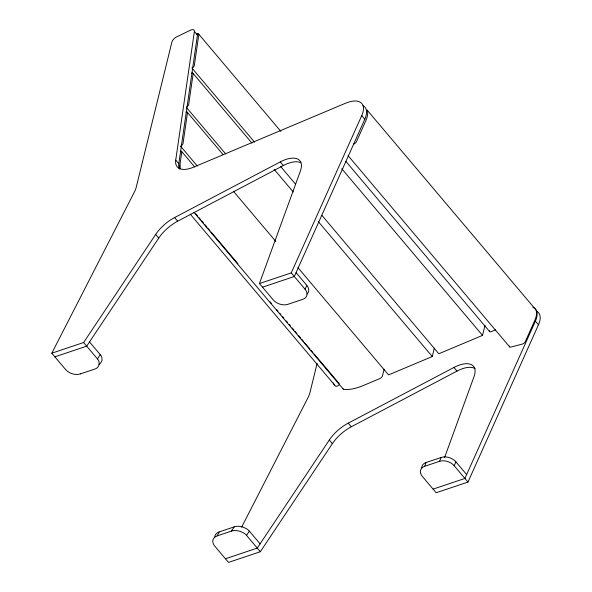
<?xml version="1.0" encoding="UTF-8"?>
<svg xmlns="http://www.w3.org/2000/svg" width="592" height="592" viewBox="0 0 592 592"><rect width="100%" height="100%" fill="white"/><g stroke="black" fill="none" stroke-linecap="round" stroke-linejoin="round"><path stroke-width="0.89" d="M179.346 168.972A27.062 12.906 -40.2 0 1 178.806 163.718L175.735 160.084L194.376 31.465A5.409 2.583 -40.2 0 0 190.432 30.222L176.771 36.822A5.409 2.583 -40.2 0 0 171.909 42.054L136.293 187.02A27.062 12.906 -40.2 0 1 134.332 192.119L51.793 353.202L65.608 369.556A10.893 7.363 20 0 0 80.32 373.915M178.806 163.718L197.447 35.098A5.409 2.583 -40.2 0 0 196.751 33.441M179.909 165.02A27.062 12.906 -40.2 0 0 179.975 168.824L179.909 165.02L181.774 152.137A2.708 1.288 -40.2 0 0 180.205 151.345M317.112 363.414L309.949 392.585A27.062 12.906 -40.2 0 1 307.981 397.683L241.669 527.095M384.082 369.23L382.447 375.89A2.708 1.288 -40.2 0 1 379.827 378.591L363.214 385.577A47.634 22.711 -40.2 0 1 343.774 389.358A2.708 1.288 -40.2 0 1 343.094 388.692M297.865 267.547L388.559 374.914L432.271 356.525L434.336 348.126M321.87 215.325L438.827 353.764L482.532 335.383L485.011 325.297M296.067 272.646L306.811 285.366L305.08 289.236A10.848 7.326 20 0 1 302.69 299.352L287.875 304.332A10.826 7.311 20 0 1 273.245 299.915L259.429 283.561L300.381 171.058A27.062 12.906 -40.2 0 0 280.26 161.905L174.581 217.575A27.062 12.906 -40.2 0 0 155.644 234.469L83.62 342.524L51.793 353.202M536.715 311.266A27.062 12.906 -40.2 0 1 538.461 324.786L467.983 482.08L436.156 492.759L422.34 476.405A10.826 7.311 20 0 1 424.686 466.289L426.048 462.537L441.24 457.438A10.848 7.326 20 0 1 455.914 461.849L466.644 474.569M444.548 457.631L474.029 376.623A27.062 12.906 -40.2 0 0 453.916 367.469L348.237 423.139A27.062 12.906 -40.2 0 0 329.293 440.034L257.268 548.088L225.441 558.767M259.429 283.561L291.257 272.882L361.742 115.588A27.062 12.906 -40.2 0 0 345.58 103.223L193.51 167.196A27.062 12.906 -40.2 0 1 175.735 160.084M363.066 105.702A27.062 12.906 -40.2 0 1 364.813 119.221L294.328 276.516L262.5 287.194M424.686 466.289L439.508 461.316L441.24 457.438M467.983 482.08L454.168 465.726L455.899 461.849M532.785 307.233A27.062 12.906 -40.2 0 1 535.397 321.153L464.912 478.447L433.085 489.125M80.371 373.885L94.602 369.164A12.003 8.103 20 0 0 97.88 367.144L99.234 364.546L99.005 361.586A10.301 6.956 20 0 0 97.436 358.885L83.62 342.524M300.906 162.77A27.062 12.906 -40.2 0 0 283.331 165.538L177.652 221.208A27.062 12.906 -40.2 0 0 158.715 238.102L86.691 346.165L54.864 356.835M97.436 358.885L100.263 354.645L89.518 341.924M234.232 526.873L219.188 531.919L217.153 535.893L231.405 531.113L234.232 526.873A12.003 8.103 20 0 1 238.724 526.281L242.898 527.028L246.672 528.797A10.301 6.956 20 0 1 249.35 531.128L260.095 543.848M475.161 368.683A27.062 12.906 -40.2 0 0 456.98 371.103L351.308 426.773A27.062 12.906 -40.2 0 0 332.364 443.667L260.339 551.722L246.524 535.368L249.35 531.128M495.43 329.892L491.286 331.638A2.708 1.288 -40.2 0 1 489.54 330.773M260.339 551.722L228.512 562.4L214.696 546.046A10.893 7.363 20 0 1 217.175 535.923M361.742 115.588L364.813 119.221M535.397 321.153L538.461 324.786M347.978 155.504L509.682 346.927M345.854 161.372L489.651 331.594M341.717 168.683L482.532 335.383M198.564 33.959L280.911 131.431M194.376 31.465L197.447 35.098M280.26 161.905L283.331 165.538M453.916 367.469L456.98 371.103M280.704 166.589L295.623 184.245M254.56 142.161L191.912 67.999A2.708 1.288 -40.2 0 0 192.407 67.717M192.881 73.171L251.955 143.101M274.148 169.342L293.24 191.949M318.304 221.615L432.271 356.525M186.82 107.922L225.604 153.831M187.227 112.169L223.036 154.549M233.418 191.26L275.783 241.41M291.257 272.882L305.08 289.236M180.575 146.209L197.284 165.989M181.544 151.382L194.672 166.922M195.708 213.764L197.491 215.88M198.683 217.286L200.466 219.403M201.657 220.809L203.448 222.925M204.64 224.338L207.022 227.158M208.206 228.564L209.997 230.68M211.189 232.094L237.984 263.81M270.137 301.876L271.328 303.289M276.693 309.631L277.885 311.037M279.668 313.153L280.86 314.567M282.643 316.683L283.834 318.089M286.217 320.908L287.409 322.322M289.192 324.431L290.383 325.844M292.174 327.961L293.958 330.07M295.149 331.483L296.94 333.599M298.723 335.716L300.507 337.825M301.698 339.238L303.489 341.355M304.68 342.761L310.038 349.102M311.229 350.516L313.013 352.632M314.204 354.038L339.216 383.646M194.021 212.439L343.19 389.025M190.18 214.06L334.584 385M174.581 217.575L177.652 221.208M348.237 423.139L351.308 426.773M155.644 234.469L158.715 238.102M329.293 440.034L332.364 443.667M100.263 354.645A10.301 6.956 20 0 1 101.831 357.346L102.061 360.306L100.707 362.903A11.995 8.103 20 0 1 98.871 364.302M306.826 285.359A10.848 7.326 20 0 1 306.996 294.046M439.516 461.323A10.848 7.326 20 0 1 454.175 465.719M421.726 468.213A10.826 7.311 20 0 1 426.048 462.537M246.524 535.368A10.301 6.956 20 0 0 243.845 533.037L240.071 531.268L235.897 530.521A12.003 8.11 20 0 0 231.413 531.113M214.763 537.159A10.893 7.363 20 0 1 219.21 531.949M192.74 67.488A2.708 1.288 -40.2 0 0 194.368 65.231L198.794 34.713A2.708 1.288 -40.2 0 0 196.825 34.084M191.542 73.134A2.708 1.288 -40.2 0 1 193.11 73.926L188.685 104.444A2.708 1.288 -40.2 0 1 186.635 106.989M185.977 112.103A2.708 1.288 -40.2 0 1 187.457 112.924L183.032 143.442A2.708 1.288 -40.2 0 1 180.982 145.987M338.972 384.896A2.708 1.288 -40.2 0 1 335.708 386.132A47.634 22.711 -40.2 0 1 333.222 382.994M353.52 144.152A2.708 1.288 -40.2 0 0 356.443 141.68L365.952 120.45A27.062 12.906 -40.2 0 0 367.033 109.957L535.901 309.853A27.062 12.906 -40.2 0 1 534.82 320.346L525.304 341.577A2.708 1.288 -40.2 0 1 522.388 344.048L510.881 347.104A2.708 1.288 -40.2 0 1 509.571 346.061"/></g></svg>
